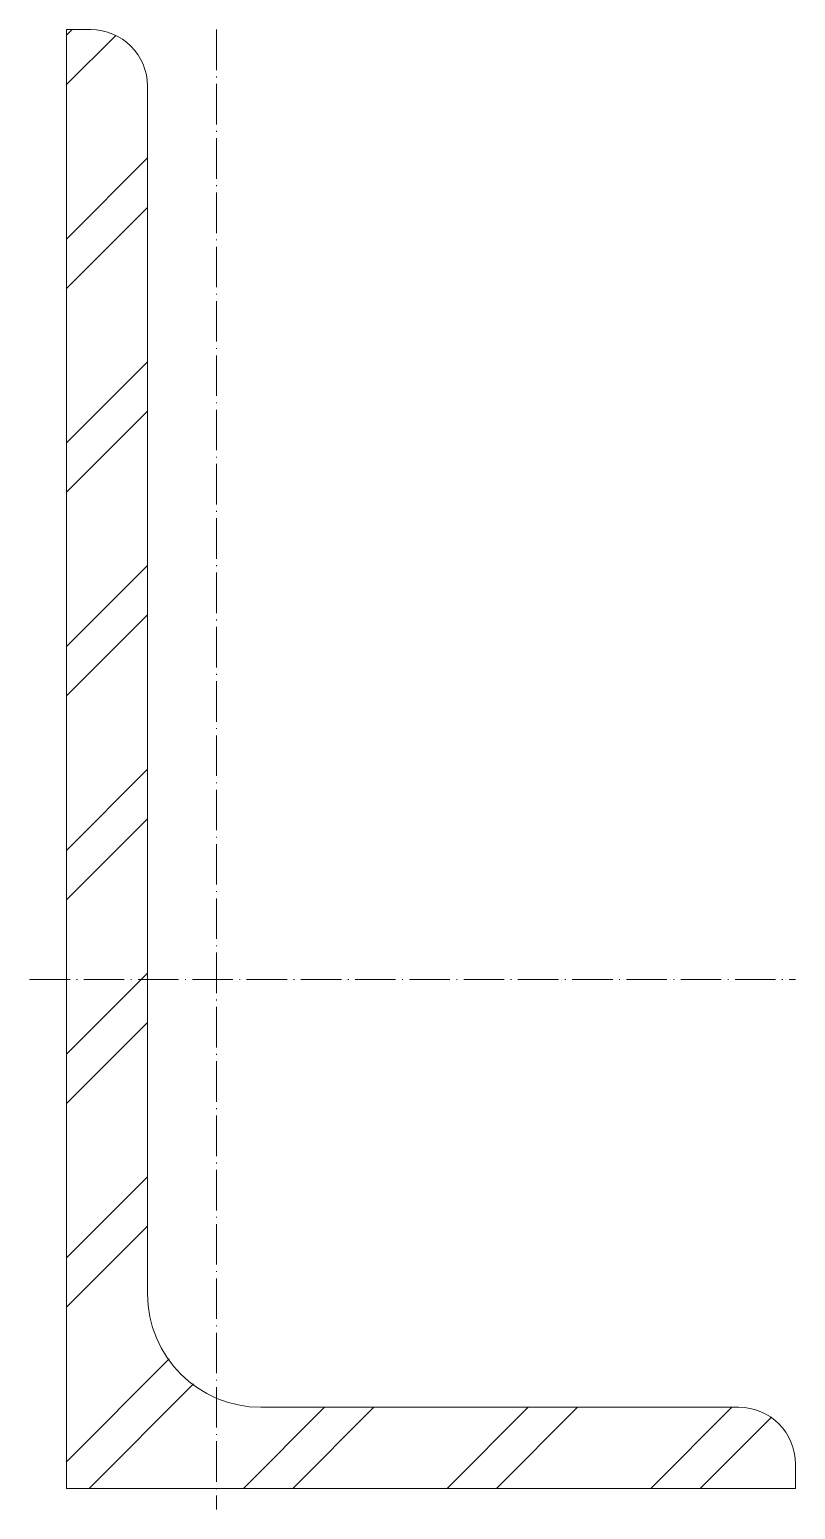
# Model space of a CAD drawing. Header units: metres. Extents: x -5 to 90, y -3 to 180.
import ezdxf

# ---------------------------------------------------------------- set-up
doc = ezdxf.new("R2010")
doc.units = ezdxf.units.M
doc.linetypes.add('MV_hartlijn_staal', pattern=[6.6, 5, -0.8, 0, -0.8])
doc.layers.add('A-DETL-GENF', color=92, linetype='Continuous', lineweight=18)

# ---------------------------------------------------------------- blocks, each defined once
blk = doc.blocks.new('28 Staalprofielen- L-2d - L180_90_10-4248331-00_0 Basismaterialen')
at = {"layer": 'A-DETL-GENF', "lineweight": 13}
h = blk.add_hatch(dxfattribs=at)
h.set_pattern_fill('FP_662', color=256, style=0, pattern_type=2)
h.set_pattern_definition([(45, (1498.247, -3728.567), (-12.57236, 12.57236), []), (45, (1498.247, -3709.517), (-12.57236, 12.57236), [])])
h.paths.add_polyline_path([(90, 0), (90, 3), (89.76, 4.81), (89.06, 6.5), (87.95, 7.95), (86.5, 9.06), (84.81, 9.76), (83, 10), (24, 10), (20.38, 10.48), (17, 11.88), (14.1, 14.1), (11.88, 17), (10.48, 20.38), (10, 24), (10, 173), (9.76, 174.81), (9.06, 176.5), (7.95, 177.95), (6.5, 179.06), (4.81, 179.76), (3, 180), (0, 180), (0, 0)])
at = {"layer": 'A-DETL-GENF'}
for p, q in [((3, 180), (0, 180)), ((0, 180), (0, 0)), ((10, 24), (10, 173)), ((83, 10), (24, 10)), ((90, 0), (90, 3)), ((0, 0), (90, 0))]:
    blk.add_line(p, q, dxfattribs=at)
at = {"layer": 'A-DETL-GENF', "linetype": 'MV_hartlijn_staal', "lineweight": 13}
for p, q in [((18.5, 180), (18.5, -2.6)), ((-4.56, 62.8), (90, 62.8))]:
    blk.add_line(p, q, dxfattribs=at)
at = {"layer": 'A-DETL-GENF'}
for centre, radius, start, end in [((3, 173), 7, 360, 90), ((24, 24), 14, 180, 270), ((83, 3), 7, 360, 90)]:
    blk.add_arc(centre, radius, start, end, dxfattribs=at)

msp = doc.modelspace()

# ---------------------------------------------------------------- block references
msp.add_blockref('28 Staalprofielen- L-2d - L180_90_10-4248331-00_0 Basismaterialen', (0, 0))

doc.saveas('drawing.dxf')
